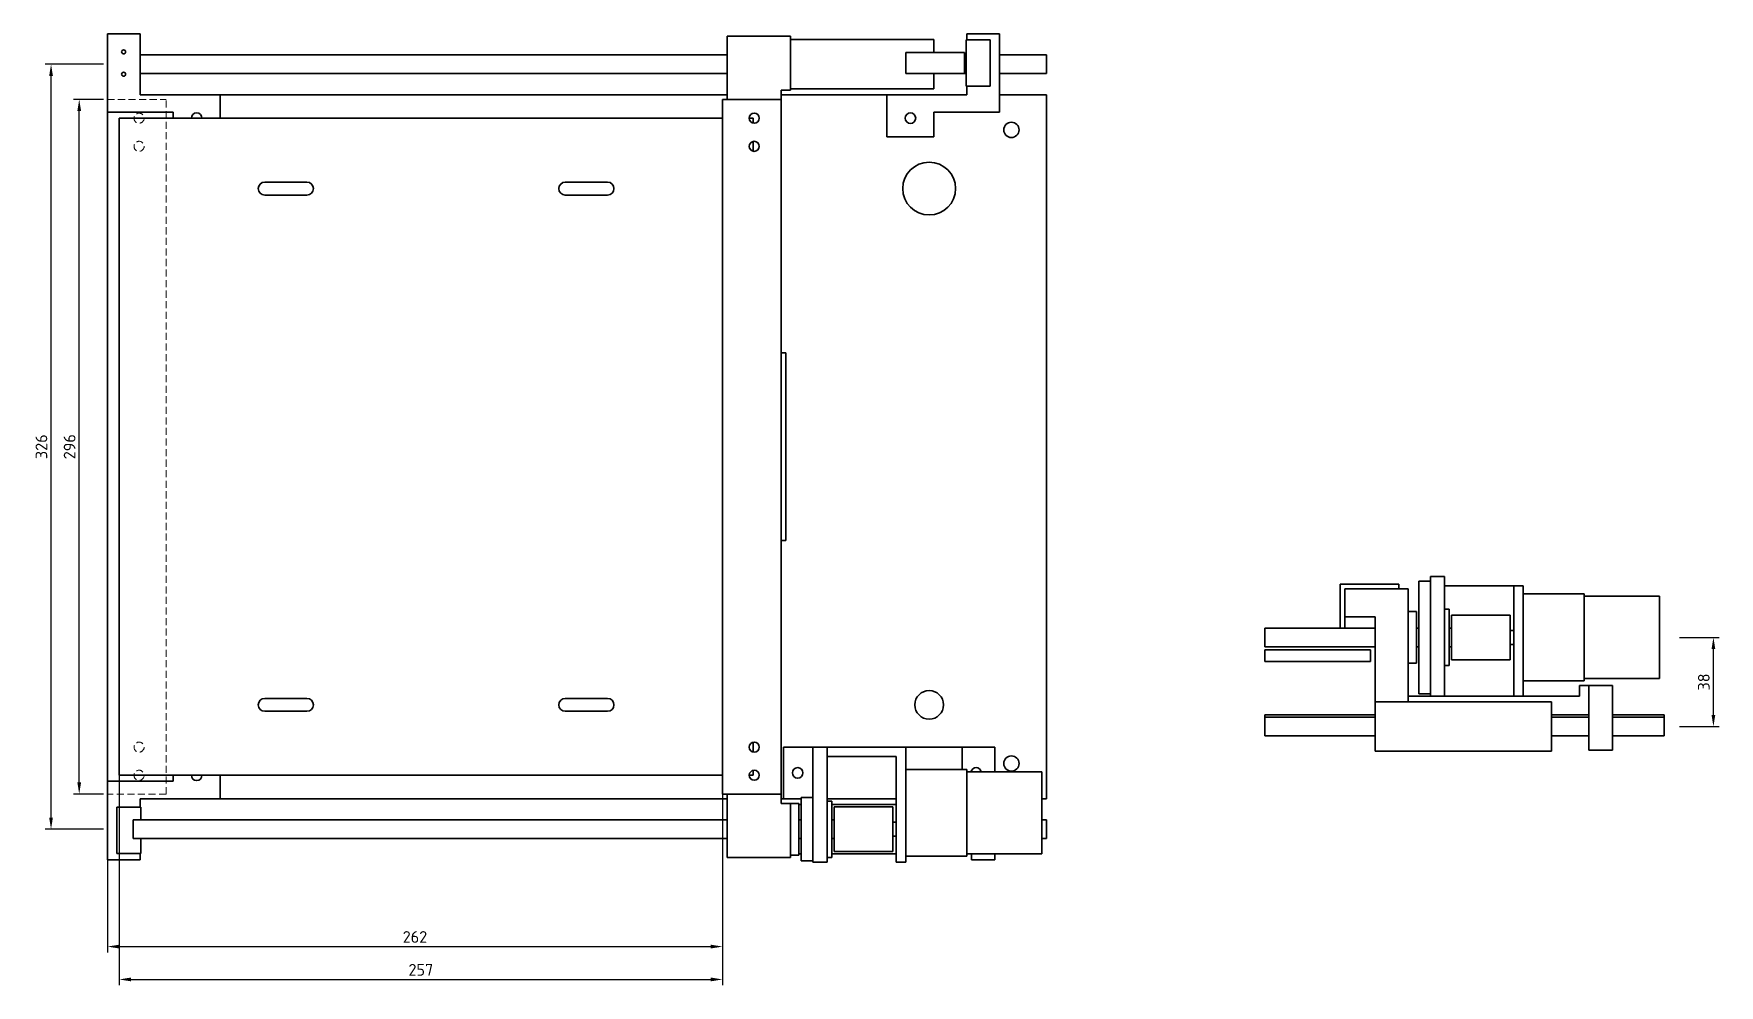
# Model space of a CAD drawing. Header units: millimetres. Extents: x 2065 to 9328, y -1428 to 511.
# Drawn here: x 8611 to 9328, y -218 to 188 of the extents above; entities that cross this region are included whole.
import ezdxf

# ---------------------------------------------------------------- set-up
doc = ezdxf.new("R2010")
doc.units = ezdxf.units.MM
doc.linetypes.add('HIDDEN_ISO', pattern=[4.5, 3, -1.5])
for name, color, linetype, lineweight in [('2D-HIDDEN', 8, 'HIDDEN_ISO', 18), ('2D-VISIBLE', 7, 'Continuous', 35), ('DIMENSIONS', 4, 'Continuous', 18)]:
    doc.layers.add(name, color=color, linetype=linetype, lineweight=lineweight)
doc.styles.add('ISO', font='isocpeur.ttf')
doc.styles.add('OpenSansCondensed-Light', font='OpenSansCondensed-Light.ttf')
doc.dimstyles.new('EZDXF', dxfattribs={"dimtxt": 0.25, "dimasz": 0.175, "dimexe": 0.375, "dimexo": 0.125, "dimgap": 0.1, "dimtad": 1, "dimlfac": 100, "dimzin": 12, "dimdsep": 46, "dimtxsty": 'OpenSansCondensed-Light', "dimblk": 'ARCHTICK', "dimcen": 2.5, "dimazin": 3, "dimtfac": 0.5, "dimtmove": 2, "dimatfit": 3})

# ---------------------------------------------------------------- blocks, each defined once
blk = doc.blocks.new('_CLOSEDFILLED')
at = {"color": 0, "linetype": 'BYBLOCK'}
blk.add_solid([(-1, 0.16), (0, 0), (-1, -0.16)], dxfattribs=at)
blk = doc.blocks.new('*D27')
at = {"color": 4}
for p, q in [((8642, 9.9), (8642, -204)), ((8904, 9.9), (8904, -204)), ((8647, -201.5), (8899, -201.5))]:
    blk.add_line(p, q, dxfattribs=at)
at = {"layer": 'Defpoints'}
for p in [(8642, 11.5), (8904, 11.5), (8642, -201.5)]:
    blk.add_point(p, dxfattribs=at)
at = {"layer": 'DIMENSIONS', "color": 4, "xscale": 5, "yscale": 5, "rotation": 180}
blk.add_blockref('_CLOSEDFILLED', (8642, -201.5), dxfattribs=at)
at = {"layer": 'DIMENSIONS', "color": 4, "xscale": 5, "yscale": 5}
blk.add_blockref('_CLOSEDFILLED', (8904, -201.5), dxfattribs=at)
at = {"layer": 'DIMENSIONS', "color": 7, "insert": (8773, -197.4), "char_height": 5, "attachment_point": 5, "style": 'ISO'}
blk.add_mtext('262', dxfattribs=at)
blk = doc.blocks.new('*D28')
at = {"color": 4}
for p, q in [((8647, 9.9), (8647, -218)), ((8904, 9.9), (8904, -218)), ((8652, -215.5), (8899, -215.5))]:
    blk.add_line(p, q, dxfattribs=at)
at = {"layer": 'Defpoints'}
for p in [(8647, 11.5), (8904, 11.5), (8647, -215.5)]:
    blk.add_point(p, dxfattribs=at)
at = {"layer": 'DIMENSIONS', "color": 4, "xscale": 5, "yscale": 5, "rotation": 180}
blk.add_blockref('_CLOSEDFILLED', (8647, -215.5), dxfattribs=at)
at = {"layer": 'DIMENSIONS', "color": 4, "xscale": 5, "yscale": 5}
blk.add_blockref('_CLOSEDFILLED', (8904, -215.5), dxfattribs=at)
at = {"layer": 'DIMENSIONS', "color": 7, "insert": (8775.5, -211.4), "char_height": 5, "attachment_point": 5, "style": 'ISO'}
blk.add_mtext('257', dxfattribs=at)
blk = doc.blocks.new('*D29')
at = {"color": 4}
for p, q in [((8640.4, 159.5), (8627.5, 159.5)), ((8630, -131.5), (8630, 154.5)), ((8640.4, -136.5), (8627.5, -136.5))]:
    blk.add_line(p, q, dxfattribs=at)
at = {"layer": 'Defpoints'}
for p in [(8642, 159.5), (8630, -136.5), (8642, -136.5)]:
    blk.add_point(p, dxfattribs=at)
at = {"layer": 'DIMENSIONS', "color": 4, "xscale": 5, "yscale": 5}
for p, rotation in [((8630, 159.5), 90), ((8630, -136.5), 270)]:
    blk.add_blockref('_CLOSEDFILLED', p, dxfattribs=dict(at, rotation=rotation))
at = {"layer": 'DIMENSIONS', "color": 7, "insert": (8625.9, 11.5), "char_height": 5, "attachment_point": 5, "rotation": 90, "style": 'ISO'}
blk.add_mtext('296', dxfattribs=at)
blk = doc.blocks.new('*D30')
at = {"color": 4}
for p, q in [((8640.4, 174.5), (8615.5, 174.5)), ((8618, -146.5), (8618, 169.5)), ((8640.4, -151.5), (8615.5, -151.5))]:
    blk.add_line(p, q, dxfattribs=at)
at = {"layer": 'Defpoints'}
for p in [(8642, 174.5), (8618, -151.5), (8642, -151.5)]:
    blk.add_point(p, dxfattribs=at)
at = {"layer": 'DIMENSIONS', "color": 4, "xscale": 5, "yscale": 5}
for p, rotation in [((8618, 174.5), 90), ((8618, -151.5), 270)]:
    blk.add_blockref('_CLOSEDFILLED', p, dxfattribs=dict(at, rotation=rotation))
at = {"layer": 'DIMENSIONS', "color": 7, "insert": (8613.9, 11.5), "char_height": 5, "attachment_point": 5, "rotation": 90, "style": 'ISO'}
blk.add_mtext('326', dxfattribs=at)
blk = doc.blocks.new('*D31')
at = {"color": 4}
for p, q in [((9311.6, -69.75), (9328.5, -69.75)), ((9326, -102.75), (9326, -74.75)), ((9311.6, -107.75), (9328.5, -107.75))]:
    blk.add_line(p, q, dxfattribs=at)
at = {"layer": 'Defpoints'}
for p in [(9310, -69.75), (9310, -107.75), (9326, -107.75)]:
    blk.add_point(p, dxfattribs=at)
at = {"layer": 'DIMENSIONS', "color": 4, "xscale": 5, "yscale": 5}
for p, rotation in [((9326, -69.75), 90), ((9326, -107.75), 270)]:
    blk.add_blockref('_CLOSEDFILLED', p, dxfattribs=dict(at, rotation=rotation))
at = {"layer": 'DIMENSIONS', "color": 7, "insert": (9321.9, -88.75), "char_height": 5, "attachment_point": 5, "rotation": 90, "style": 'ISO'}
blk.add_mtext('38', dxfattribs=at)

msp = doc.modelspace()

# ---------------------------------------------------------------- linework, layer by layer
at = {"layer": '2D-HIDDEN'}
for p, q in [((8642, -136.5), (8642, 159.5)), ((8642, 159.5), (8667, 159.5)), ((8667, -136.5), (8667, 159.5)), ((8667, -136.5), (8642, -136.5))]:
    msp.add_line(p, q, dxfattribs=at)
for centre in [(8655.5, 151.5), (8655.5, 139.5), (8655.5, -116.5), (8655.5, -128.5)]:
    msp.add_circle(centre, 2.15, dxfattribs=at)
at = {"layer": '2D-VISIBLE'}
for p, q in [((8642, 154), (8642, 187.5)), ((8642, 187.5), (8656, 187.5)), ((8656, 161.5), (8656, 187.5)), ((9022, 187.5), (9008, 187.5)), ((9008, 184.9), (9008, 187.5)), ((9022, 154), (9022, 187.5)), ((8906, 186.5), (8933, 186.5)), ((8906, 159.5), (8906, 186.5)), ((8933, 163.5), (8933, 186.5)), ((8933, 185), (8994, 185)), ((8982, 179.5), (9007, 179.5)), ((8982, 170.5), (8982, 179.5)), ((8994, 179.5), (8994, 185)), ((9007, 170.5), (9007, 179.5)), ((9007.8, 165.1), (9007.8, 184.9)), ((9007.8, 184.9), (9018, 184.9)), ((9018, 165.1), (9018, 184.9)), ((8906, 178.5), (8656, 178.5)), ((9007.8, 178.5), (9007, 178.5)), ((9007, 176.5), (9007.8, 176.5)), ((9007, 173.5), (9007.8, 173.5)), ((9042, 178.5), (9022, 178.5)), ((8906, 170.5), (8656, 170.5)), ((8982, 170.5), (9007, 170.5)), ((8994, 164), (8994, 170.5)), ((9007.8, 170.5), (9007, 170.5)), ((9042, 170.5), (9022, 170.5)), ((8690, 161.5), (8656, 161.5)), ((8690, 161.5), (8906, 161.5)), ((8690, 151.5), (8690, 161.5)), ((8904, -136.5), (8904, 159.5)), ((8904, 159.5), (8929, 159.5)), ((8929, 163.5), (8933, 163.5)), ((8929, 159.5), (8929, 163.5)), ((8929, 161.5), (8974, 161.5)), ((8929, -136.5), (8929, 159.5)), ((8933, 164), (8994, 164)), ((8974, 161.5), (9008, 161.5)), ((8974, 143.5), (8974, 161.5)), ((9007.8, 165.1), (9018, 165.1)), ((9008, 161.5), (9008, 165.1)), ((9022, 161.5), (9042, 161.5)), ((9042, -138.5), (9042, 161.5)), ((8642, -131), (8642, 154)), ((8642, 154), (8670, 154)), ((8647, -128.5), (8647, 151.5)), ((8647, 151.5), (8904, 151.5)), ((8670, 151.5), (8670, 154)), ((8915.35, 151.5), (8917, 151.5)), ((8917, 149.41), (8917, 151.5)), ((9022, 154), (8994, 154)), ((8994, 143.5), (8994, 154)), ((8917, 137.41), (8917, 141.59)), ((8994, 143.5), (8974, 143.5)), ((8727, 124.25), (8709, 124.25)), ((8855, 124.25), (8837, 124.25)), ((8709, 118.75), (8727, 118.75)), ((8837, 118.75), (8855, 118.75)), ((8931, 51.5), (8929, 51.5)), ((8931, -28.5), (8931, 51.5)), ((8931, -28.5), (8929, -28.5)), ((9167, -65.75), (9167, -47.05)), ((9192, -47.05), (9167, -47.05)), ((9169, -61.05), (9169, -49.05)), ((9169, -49.05), (9196, -49.05)), ((9192, -49.05), (9192, -47.05)), ((9196, -97.25), (9196, -49.05)), ((9200.5, -93.75), (9200.5, -45.75)), ((9200.5, -45.75), (9205.5, -45.75)), ((9205.5, -94.75), (9205.5, -43.75)), ((9205.5, -43.75), (9211.5, -43.75)), ((9211.5, -94.75), (9211.5, -43.75)), ((9211.5, -47.75), (9241, -47.75)), ((9241, -47.75), (9245, -47.75)), ((9241, -94.75), (9241, -47.75)), ((9245, -94.75), (9245, -47.75)), ((9271, -51.25), (9245, -51.25)), ((9303, -52.25), (9271, -52.25)), ((9169, -65.75), (9169, -61.05)), ((9169, -61.05), (9182, -61.05)), ((9182, -97.25), (9182, -61.05)), ((9199.5, -58.75), (9196, -58.75)), ((9213.5, -57.75), (9211.5, -57.75)), ((9239.5, -60.25), (9214.5, -60.25)), ((9182, -65.75), (9135, -65.75)), ((9200.5, -65.75), (9199.5, -65.75)), ((9214.5, -65.75), (9213.5, -65.75)), ((9241, -66.75), (9239.5, -66.75)), ((9135, -73.75), (9182, -73.75)), ((9135, -75.05), (9180, -75.05)), ((9135, -75.05), (9135, -80.05)), ((9180, -80.05), (9180, -75.05)), ((9199.5, -73.75), (9200.5, -73.75)), ((9213.5, -73.75), (9214.5, -73.75)), ((9239.5, -72.75), (9241, -72.75)), ((9135, -80.05), (9180, -80.05)), ((9196, -80.75), (9199.5, -80.75)), ((9211.5, -81.75), (9213.5, -81.75)), ((9214.5, -79.25), (9239.5, -79.25)), ((9245, -88.25), (9271, -88.25)), ((9269, -90.25), (9273, -90.25)), ((9269, -94.75), (9269, -90.25)), ((9271, -87.25), (9303, -87.25)), ((9273, -90.25), (9283, -90.25)), ((9273, -117.75), (9273, -90.25)), ((9283, -117.75), (9283, -90.25)), ((8727, -95.75), (8709, -95.75)), ((8855, -95.75), (8837, -95.75)), ((9182, -118.25), (9182, -97.25)), ((9182, -97.25), (9196, -97.25)), ((9196, -94.75), (9205.5, -94.75)), ((9196, -97.25), (9257, -97.25)), ((9200.5, -93.75), (9205.5, -93.75)), ((9205.5, -94.75), (9211.5, -94.75)), ((9211.5, -94.75), (9241, -94.75)), ((9241, -94.75), (9245, -94.75)), ((9245, -94.75), (9269, -94.75)), ((9257, -118.25), (9257, -97.25)), ((8709, -101.25), (8727, -101.25)), ((8837, -101.25), (8855, -101.25)), ((9135, -102.75), (9182, -102.75)), ((9135, -102.75), (9135, -103.75)), ((9182, -103.75), (9135, -103.75)), ((9273, -102.75), (9257, -102.75)), ((9273, -103.75), (9257, -103.75)), ((9283, -102.75), (9305, -102.75)), ((9305, -103.75), (9283, -103.75)), ((9305, -103.75), (9305, -102.75)), ((8917, -118.59), (8917, -114.41)), ((9135, -111.75), (9182, -111.75)), ((9257, -111.75), (9273, -111.75)), ((9283, -111.75), (9305, -111.75)), ((8930, -116.5), (8930, -138.5)), ((8930, -116.5), (8942.5, -116.5)), ((8942.5, -116.5), (8948.5, -116.5)), ((8942.5, -116.5), (8942.5, -165.5)), ((8982, -116.5), (8948.5, -116.5)), ((8948.5, -116.5), (8948.5, -165.5)), ((8948.5, -120.5), (8978, -120.5)), ((8978, -120.5), (8978, -165.5)), ((8982, -116.5), (9006, -116.5)), ((8982, -116.5), (8982, -165.5)), ((9006, -116.5), (9020, -116.5)), ((9006, -116.5), (9006, -126)), ((9020, -116.5), (9020, -127)), ((9182, -118.25), (9257, -118.25)), ((9273, -117.75), (9283, -117.75)), ((8647, -128.5), (8904, -128.5)), ((8670, -128.5), (8670, -131)), ((8690, -128.5), (8690, -138.5)), ((8915.35, -128.5), (8917, -128.5)), ((8917, -128.5), (8917, -126.41)), ((9008, -126), (8982, -126)), ((9040, -127), (9008, -127)), ((8642, -131), (8642, -164.5)), ((8642, -131), (8670, -131)), ((8646, -142.1), (8646, -161.9)), ((8646, -142.1), (8656.2, -142.1)), ((8656, -138.5), (8656, -142.1)), ((8690, -138.5), (8656, -138.5)), ((8656.2, -142.1), (8656.2, -147.5)), ((8690, -138.5), (8906, -138.5)), ((8929, -136.5), (8904, -136.5)), ((8906, -136.5), (8906, -163.5)), ((8929, -136.5), (8929, -140.5)), ((8929, -138.5), (8930, -138.5)), ((8929, -140.5), (8933, -140.5)), ((8930, -138.5), (8937.5, -138.5)), ((8933, -140.5), (8933, -163.5)), ((8936.5, -140.5), (8933, -140.5)), ((8936.5, -141), (8937.5, -141)), ((8937.5, -138), (8937.5, -165)), ((8937.5, -138), (8942.5, -138)), ((8948.5, -138.5), (8978, -138.5)), ((8950.5, -139.5), (8948.5, -139.5)), ((8950.5, -141), (8978, -141)), ((8976.5, -142), (8951.5, -142)), ((9040, -138.5), (9042, -138.5)), ((8906, -147.5), (8653, -147.5)), ((8937.5, -147.5), (8936.5, -147.5)), ((8951.5, -147.5), (8950.5, -147.5)), ((8978, -148.5), (8976.5, -148.5)), ((9042, -147.5), (9040, -147.5)), ((8906, -155.5), (8653, -155.5)), ((8656.2, -155.5), (8656.2, -161.9)), ((8937.5, -155.5), (8936.5, -155.5)), ((8951.5, -155.5), (8950.5, -155.5)), ((8978, -154.5), (8976.5, -154.5)), ((9042, -155.5), (9040, -155.5)), ((8642, -164.5), (8656, -164.5)), ((8646, -161.9), (8656.2, -161.9)), ((8656, -161.9), (8656, -164.5)), ((8906, -163.5), (8933, -163.5)), ((8936.5, -162.5), (8933, -162.5)), ((8936.5, -162), (8937.5, -162)), ((8937.5, -165), (8942.5, -165)), ((8950.5, -163.5), (8948.5, -163.5)), ((8950.5, -162), (8978, -162)), ((8976.5, -161), (8951.5, -161)), ((9008, -163), (8982, -163)), ((9040, -162), (9008, -162)), ((9010, -162), (9010, -164.5)), ((9010, -164.5), (9020, -164.5)), ((9020, -162), (9020, -164.5)), ((8942.5, -165.5), (8948.5, -165.5)), ((8978, -165.5), (8982, -165.5))]:
    msp.add_line(p, q, dxfattribs=at)
for points in [[(9042, 178.5), (9042, 178.25), (9042, 178), (9042, 177.75), (9042, 177.5), (9042, 177.25), (9042, 177), (9042, 176.75), (9042, 176.5), (9042, 176.25), (9042, 176), (9042, 175.75), (9042, 175.5), (9042, 175.25), (9042, 175), (9042, 174.75), (9042, 174.5), (9042, 174.25), (9042, 174), (9042, 173.75), (9042, 173.5), (9042, 173.25), (9042, 173), (9042, 172.75), (9042, 172.5), (9042, 172.25), (9042, 172), (9042, 171.75), (9042, 171.5), (9042, 171.25), (9042, 171), (9042, 170.75), (9042, 170.5)], [(9271, -88.25), (9271, -87.09), (9271, -85.94), (9271, -84.78), (9271, -83.62), (9271, -82.47), (9271, -81.31), (9271, -80.16), (9271, -79), (9271, -77.84), (9271, -76.69), (9271, -75.53), (9271, -74.38), (9271, -73.22), (9271, -72.06), (9271, -70.91), (9271, -69.75), (9271, -68.59), (9271, -67.44), (9271, -66.28), (9271, -65.12), (9271, -63.97), (9271, -62.81), (9271, -61.66), (9271, -60.5), (9271, -59.34), (9271, -58.19), (9271, -57.03), (9271, -55.88), (9271, -54.72), (9271, -53.56), (9271, -52.41), (9271, -51.25)], [(9303, -87.25), (9303, -86.16), (9303, -85.06), (9303, -83.97), (9303, -82.88), (9303, -81.78), (9303, -80.69), (9303, -79.59), (9303, -78.5), (9303, -77.41), (9303, -76.31), (9303, -75.22), (9303, -74.12), (9303, -73.03), (9303, -71.94), (9303, -70.84), (9303, -69.75), (9303, -68.66), (9303, -67.56), (9303, -66.47), (9303, -65.38), (9303, -64.28), (9303, -63.19), (9303, -62.09), (9303, -61), (9303, -59.91), (9303, -58.81), (9303, -57.72), (9303, -56.62), (9303, -55.53), (9303, -54.44), (9303, -53.34), (9303, -52.25)], [(9178.35, -61.05), (9178.46, -61.05), (9178.58, -61.05), (9178.69, -61.05), (9178.81, -61.05), (9178.92, -61.05), (9179.03, -61.05), (9179.15, -61.05), (9179.26, -61.05), (9179.38, -61.05), (9179.49, -61.05), (9179.6, -61.05), (9179.72, -61.05), (9179.83, -61.05), (9179.95, -61.05), (9180.06, -61.05), (9180.17, -61.05), (9180.29, -61.05), (9180.4, -61.05), (9180.52, -61.05), (9180.63, -61.05), (9180.75, -61.05), (9180.86, -61.05), (9180.97, -61.05), (9181.09, -61.05), (9181.2, -61.05), (9181.32, -61.05), (9181.43, -61.05), (9181.54, -61.05), (9181.66, -61.05), (9181.77, -61.05), (9181.89, -61.05), (9182, -61.05)], [(9199.5, -58.75), (9199.5, -59.44), (9199.5, -60.12), (9199.5, -60.81), (9199.5, -61.5), (9199.5, -62.19), (9199.5, -62.88), (9199.5, -63.56), (9199.5, -64.25), (9199.5, -64.94), (9199.5, -65.62), (9199.5, -66.31), (9199.5, -67), (9199.5, -67.69), (9199.5, -68.38), (9199.5, -69.06), (9199.5, -69.75), (9199.5, -70.44), (9199.5, -71.12), (9199.5, -71.81), (9199.5, -72.5), (9199.5, -73.19), (9199.5, -73.88), (9199.5, -74.56), (9199.5, -75.25), (9199.5, -75.94), (9199.5, -76.62), (9199.5, -77.31), (9199.5, -78), (9199.5, -78.69), (9199.5, -79.38), (9199.5, -80.06), (9199.5, -80.75)], [(9213.5, -81.75), (9213.5, -81), (9213.5, -80.25), (9213.5, -79.5), (9213.5, -78.75), (9213.5, -78), (9213.5, -77.25), (9213.5, -76.5), (9213.5, -75.75), (9213.5, -75), (9213.5, -74.25), (9213.5, -73.5), (9213.5, -72.75), (9213.5, -72), (9213.5, -71.25), (9213.5, -70.5), (9213.5, -69.75), (9213.5, -69), (9213.5, -68.25), (9213.5, -67.5), (9213.5, -66.75), (9213.5, -66), (9213.5, -65.25), (9213.5, -64.5), (9213.5, -63.75), (9213.5, -63), (9213.5, -62.25), (9213.5, -61.5), (9213.5, -60.75), (9213.5, -60), (9213.5, -59.25), (9213.5, -58.5), (9213.5, -57.75)], [(9214.5, -79.25), (9214.5, -78.66), (9214.5, -78.06), (9214.5, -77.47), (9214.5, -76.88), (9214.5, -76.28), (9214.5, -75.69), (9214.5, -75.09), (9214.5, -74.5), (9214.5, -73.91), (9214.5, -73.31), (9214.5, -72.72), (9214.5, -72.12), (9214.5, -71.53), (9214.5, -70.94), (9214.5, -70.34), (9214.5, -69.75), (9214.5, -69.16), (9214.5, -68.56), (9214.5, -67.97), (9214.5, -67.38), (9214.5, -66.78), (9214.5, -66.19), (9214.5, -65.59), (9214.5, -65), (9214.5, -64.41), (9214.5, -63.81), (9214.5, -63.22), (9214.5, -62.62), (9214.5, -62.03), (9214.5, -61.44), (9214.5, -60.84), (9214.5, -60.25)], [(9239.5, -79.25), (9239.5, -78.66), (9239.5, -78.06), (9239.5, -77.47), (9239.5, -76.88), (9239.5, -76.28), (9239.5, -75.69), (9239.5, -75.09), (9239.5, -74.5), (9239.5, -73.91), (9239.5, -73.31), (9239.5, -72.72), (9239.5, -72.12), (9239.5, -71.53), (9239.5, -70.94), (9239.5, -70.34), (9239.5, -69.75), (9239.5, -69.16), (9239.5, -68.56), (9239.5, -67.97), (9239.5, -67.38), (9239.5, -66.78), (9239.5, -66.19), (9239.5, -65.59), (9239.5, -65), (9239.5, -64.41), (9239.5, -63.81), (9239.5, -63.22), (9239.5, -62.62), (9239.5, -62.03), (9239.5, -61.44), (9239.5, -60.84), (9239.5, -60.25)], [(9135, -73.75), (9135, -73.5), (9135, -73.25), (9135, -73), (9135, -72.75), (9135, -72.5), (9135, -72.25), (9135, -72), (9135, -71.75), (9135, -71.5), (9135, -71.25), (9135, -71), (9135, -70.75), (9135, -70.5), (9135, -70.25), (9135, -70), (9135, -69.75), (9135, -69.5), (9135, -69.25), (9135, -69), (9135, -68.75), (9135, -68.5), (9135, -68.25), (9135, -68), (9135, -67.75), (9135, -67.5), (9135, -67.25), (9135, -67), (9135, -66.75), (9135, -66.5), (9135, -66.25), (9135, -66), (9135, -65.75)], [(9135, -111.75), (9135, -111.5), (9135, -111.25), (9135, -111), (9135, -110.75), (9135, -110.5), (9135, -110.25), (9135, -110), (9135, -109.75), (9135, -109.5), (9135, -109.25), (9135, -109), (9135, -108.75), (9135, -108.5), (9135, -108.25), (9135, -108), (9135, -107.75), (9135, -107.5), (9135, -107.25), (9135, -107), (9135, -106.75), (9135, -106.5), (9135, -106.25), (9135, -106), (9135, -105.75), (9135, -105.5), (9135, -105.25), (9135, -105), (9135, -104.75), (9135, -104.5), (9135, -104.25), (9135, -104), (9135, -103.75)], [(9305, -103.75), (9305, -104), (9305, -104.25), (9305, -104.5), (9305, -104.75), (9305, -105), (9305, -105.25), (9305, -105.5), (9305, -105.75), (9305, -106), (9305, -106.25), (9305, -106.5), (9305, -106.75), (9305, -107), (9305, -107.25), (9305, -107.5), (9305, -107.75), (9305, -108), (9305, -108.25), (9305, -108.5), (9305, -108.75), (9305, -109), (9305, -109.25), (9305, -109.5), (9305, -109.75), (9305, -110), (9305, -110.25), (9305, -110.5), (9305, -110.75), (9305, -111), (9305, -111.25), (9305, -111.5), (9305, -111.75)], [(9008, -163), (9008, -161.84), (9008, -160.69), (9008, -159.53), (9008, -158.38), (9008, -157.22), (9008, -156.06), (9008, -154.91), (9008, -153.75), (9008, -152.59), (9008, -151.44), (9008, -150.28), (9008, -149.12), (9008, -147.97), (9008, -146.81), (9008, -145.66), (9008, -144.5), (9008, -143.34), (9008, -142.19), (9008, -141.03), (9008, -139.88), (9008, -138.72), (9008, -137.56), (9008, -136.41), (9008, -135.25), (9008, -134.09), (9008, -132.94), (9008, -131.78), (9008, -130.62), (9008, -129.47), (9008, -128.31), (9008, -127.16), (9008, -126)], [(9040, -162), (9040, -160.91), (9040, -159.81), (9040, -158.72), (9040, -157.62), (9040, -156.53), (9040, -155.44), (9040, -154.34), (9040, -153.25), (9040, -152.16), (9040, -151.06), (9040, -149.97), (9040, -148.88), (9040, -147.78), (9040, -146.69), (9040, -145.59), (9040, -144.5), (9040, -143.41), (9040, -142.31), (9040, -141.22), (9040, -140.12), (9040, -139.03), (9040, -137.94), (9040, -136.84), (9040, -135.75), (9040, -134.66), (9040, -133.56), (9040, -132.47), (9040, -131.38), (9040, -130.28), (9040, -129.19), (9040, -128.09), (9040, -127)], [(8936.5, -140.5), (8936.5, -141.19), (8936.5, -141.88), (8936.5, -142.56), (8936.5, -143.25), (8936.5, -143.94), (8936.5, -144.62), (8936.5, -145.31), (8936.5, -146), (8936.5, -146.69), (8936.5, -147.38), (8936.5, -148.06), (8936.5, -148.75), (8936.5, -149.44), (8936.5, -150.12), (8936.5, -150.81), (8936.5, -151.5), (8936.5, -152.19), (8936.5, -152.88), (8936.5, -153.56), (8936.5, -154.25), (8936.5, -154.94), (8936.5, -155.62), (8936.5, -156.31), (8936.5, -157), (8936.5, -157.69), (8936.5, -158.38), (8936.5, -159.06), (8936.5, -159.75), (8936.5, -160.44), (8936.5, -161.12), (8936.5, -161.81), (8936.5, -162.5)], [(8950.5, -163.5), (8950.5, -162.75), (8950.5, -162), (8950.5, -161.25), (8950.5, -160.5), (8950.5, -159.75), (8950.5, -159), (8950.5, -158.25), (8950.5, -157.5), (8950.5, -156.75), (8950.5, -156), (8950.5, -155.25), (8950.5, -154.5), (8950.5, -153.75), (8950.5, -153), (8950.5, -152.25), (8950.5, -151.5), (8950.5, -150.75), (8950.5, -150), (8950.5, -149.25), (8950.5, -148.5), (8950.5, -147.75), (8950.5, -147), (8950.5, -146.25), (8950.5, -145.5), (8950.5, -144.75), (8950.5, -144), (8950.5, -143.25), (8950.5, -142.5), (8950.5, -141.75), (8950.5, -141), (8950.5, -140.25), (8950.5, -139.5)], [(8951.5, -161), (8951.5, -160.41), (8951.5, -159.81), (8951.5, -159.22), (8951.5, -158.62), (8951.5, -158.03), (8951.5, -157.44), (8951.5, -156.84), (8951.5, -156.25), (8951.5, -155.66), (8951.5, -155.06), (8951.5, -154.47), (8951.5, -153.88), (8951.5, -153.28), (8951.5, -152.69), (8951.5, -152.09), (8951.5, -151.5), (8951.5, -150.91), (8951.5, -150.31), (8951.5, -149.72), (8951.5, -149.12), (8951.5, -148.53), (8951.5, -147.94), (8951.5, -147.34), (8951.5, -146.75), (8951.5, -146.16), (8951.5, -145.56), (8951.5, -144.97), (8951.5, -144.38), (8951.5, -143.78), (8951.5, -143.19), (8951.5, -142.59), (8951.5, -142)], [(8976.5, -161), (8976.5, -160.41), (8976.5, -159.81), (8976.5, -159.22), (8976.5, -158.62), (8976.5, -158.03), (8976.5, -157.44), (8976.5, -156.84), (8976.5, -156.25), (8976.5, -155.66), (8976.5, -155.06), (8976.5, -154.47), (8976.5, -153.88), (8976.5, -153.28), (8976.5, -152.69), (8976.5, -152.09), (8976.5, -151.5), (8976.5, -150.91), (8976.5, -150.31), (8976.5, -149.72), (8976.5, -149.12), (8976.5, -148.53), (8976.5, -147.94), (8976.5, -147.34), (8976.5, -146.75), (8976.5, -146.16), (8976.5, -145.56), (8976.5, -144.97), (8976.5, -144.38), (8976.5, -143.78), (8976.5, -143.19), (8976.5, -142.59), (8976.5, -142)], [(8653, -147.5), (8653, -147.75), (8653, -148), (8653, -148.25), (8653, -148.5), (8653, -148.75), (8653, -149), (8653, -149.25), (8653, -149.5), (8653, -149.75), (8653, -150), (8653, -150.25), (8653, -150.5), (8653, -150.75), (8653, -151), (8653, -151.25), (8653, -151.5), (8653, -151.75), (8653, -152), (8653, -152.25), (8653, -152.5), (8653, -152.75), (8653, -153), (8653, -153.25), (8653, -153.5), (8653, -153.75), (8653, -154), (8653, -154.25), (8653, -154.5), (8653, -154.75), (8653, -155), (8653, -155.25), (8653, -155.5)], [(9042, -147.5), (9042, -147.75), (9042, -148), (9042, -148.25), (9042, -148.5), (9042, -148.75), (9042, -149), (9042, -149.25), (9042, -149.5), (9042, -149.75), (9042, -150), (9042, -150.25), (9042, -150.5), (9042, -150.75), (9042, -151), (9042, -151.25), (9042, -151.5), (9042, -151.75), (9042, -152), (9042, -152.25), (9042, -152.5), (9042, -152.75), (9042, -153), (9042, -153.25), (9042, -153.5), (9042, -153.75), (9042, -154), (9042, -154.25), (9042, -154.5), (9042, -154.75), (9042, -155), (9042, -155.25), (9042, -155.5)]]:
    msp.add_lwpolyline(points, dxfattribs=at)
for centre, radius in [((8648.9, 179.75), 0.85), ((8648.9, 170.25), 0.85), ((8917.5, 151.5), 2.15), ((8984, 151.5), 2.25), ((9027, 146.5), 3.25), ((8917.5, 139.5), 2.15), ((8992, 121.5), 11.25), ((8992, -98.5), 6.1), ((8917.5, -116.5), 2.15), ((9027, -123.5), 3.25), ((8917.5, -128.5), 2.15), ((8936, -127.5), 2.25)]:
    msp.add_circle(centre, radius, dxfattribs=at)
for centre, radius, start, end in [((8680, 151.5), 2.25, 0, 180), ((8709, 121.5), 2.75, 90, 270), ((8727, 121.5), 2.75, 270, 90), ((8837, 121.5), 2.75, 90, 270), ((8855, 121.5), 2.75, 270, 90), ((8709, -98.5), 2.75, 90, 270), ((8727, -98.5), 2.75, 270, 90), ((8837, -98.5), 2.75, 90, 270), ((8855, -98.5), 2.75, 270, 90), ((8680, -128.5), 2.25, 180, 0), ((9012, -127.5), 2.25, 12.83959, 167.16041)]:
    msp.add_arc(centre, radius, start, end, dxfattribs=at)

# ---------------------------------------------------------------- dimensions: what is measured, and where the dimension line sits
at = {"layer": 'DIMENSIONS'}
for base, p1, p2, picture, middle in [((8618, -151.5), (8642, -151.5), (8642, 174.5), '*D30', (8613.9, 11.5)), ((8630, -136.5), (8642, -136.5), (8642, 159.5), '*D29', (8625.9, 11.5)), ((9326, -107.75), (9310, -107.75), (9310, -69.75), '*D31', (9321.9, -88.75))]:
    dim = msp.add_linear_dim(base=base, p1=p1, p2=p2, angle=90, dimstyle='EZDXF', override={"dimscale": 2, "dimtxt": 2.5, "dimasz": 2.5, "dimexe": 1.25, "dimexo": 0.8, "dimgap": 0.8, "dimtad": 1, "dimtih": 0, "dimtoh": 0, "dimdec": 0, "dimlfac": 1, "dimzin": 8, "dimdsep": 46, "dimpost": '', "dimtxsty": 'ISO', "dimtsz": 0, "dimdle": 0, "dimclrd": 4, "dimclre": 4, "dimclrt": 7}, dxfattribs=at)
    dim.commit()
    dim.dimension.update_dxf_attribs({"geometry": picture, "text_midpoint": middle})
for base, p1, picture, middle in [((8642, -201.5), (8642, 11.5), '*D27', (8773, -197.4)), ((8647, -215.5), (8647, 11.5), '*D28', (8775.5, -211.4))]:
    dim = msp.add_linear_dim(base=base, p1=p1, p2=(8904, 11.5), dimstyle='EZDXF', override={"dimscale": 2, "dimtxt": 2.5, "dimasz": 2.5, "dimexe": 1.25, "dimexo": 0.8, "dimgap": 0.8, "dimtad": 1, "dimtih": 0, "dimtoh": 0, "dimdec": 0, "dimlfac": 1, "dimzin": 8, "dimdsep": 46, "dimpost": '', "dimtxsty": 'ISO', "dimtsz": 0, "dimdle": 0, "dimclrd": 4, "dimclre": 4, "dimclrt": 7}, dxfattribs=at)
    dim.commit()
    dim.dimension.update_dxf_attribs({"geometry": picture, "text_midpoint": middle})

doc.saveas('drawing.dxf')
